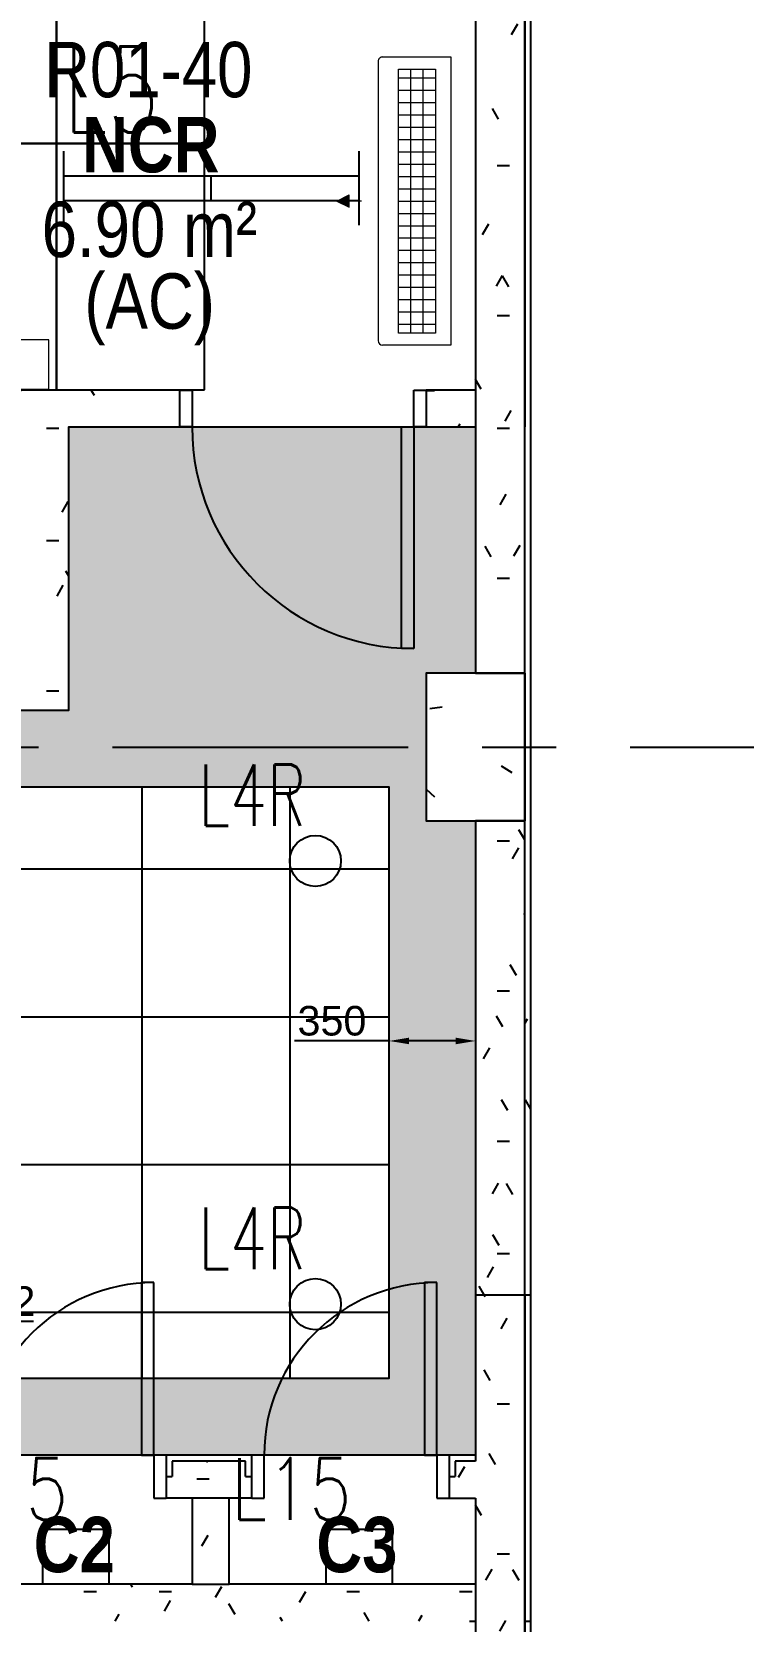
# Model space of a CAD drawing. Header units: millimetres. Extents: x -92759 to 184353, y -15225 to 86714.
# Drawn here: x -37533 to -34647, y 57791 to 64246 of the extents above; entities that cross this region are included whole.
import ezdxf

# ---------------------------------------------------------------- set-up
doc = ezdxf.new("R2010")
doc.units = ezdxf.units.MM
for name, pattern in [('HIDDEN', [0.375, 0.25, -0.125]), ('IDA - Grid Line', [2100, 1200, -300, 300, -300]), ('IMPORT-IDA - Hidden 065_2_', [48375, 33750, -14625])]:
    doc.linetypes.add(name, pattern=pattern)
doc.layers.get('Defpoints').update_dxf_attribs({"color": 8})
for name, color, linetype in [('0-1', 9, 'Continuous'), ('0-L15', 1, 'Continuous'), ('0-L5', 1, 'Continuous'), ('A-_DOOR----_E-1', 8, 'Continuous'), ('A-_ROOMNAME_A', 8, 'Continuous'), ('A-_WALL----_E', 8, 'Continuous'), ('A-_WALL----_H', 8, 'Continuous'), ('A-_WALL----_H-1', 9, 'Continuous'), ('A-_WALLPRTN_E', 8, 'Continuous'), ('A-PATT-CONC', 8, 'Continuous'), ('E-_LITG _ CKT -DB', 1, 'HIDDEN'), ('E-legend', 1, 'Continuous'), ('HF', 7, 'Continuous'), ('HFI 02', 7, 'Continuous'), ('M-ACMV_FCU', 5, 'Continuous'), ('S-_COLN----_E', 8, 'Continuous')]:
    doc.layers.add(name, color=color, linetype=linetype)
for name, color, linetype, true_color in [('1599_FURN_RHH_BLK8 _NEW__1ST STY_dwg _2_-1', 7, 'Continuous', 0xaaaaaa), ('A-_A_NCR-1', 7, 'Continuous', 0xaaaaaa), ('A-_A_NCR_HIDDEN-1', 7, 'IMPORT-IDA - Hidden 065_2_', 0xaaaaaa), ('S-_ANOTGRID_E-1', 9, 'IDA - Grid Line', 0x808080)]:
    doc.layers.add(name, color=color, linetype=linetype, true_color=true_color)
doc.layers.add('HFI 9MM FPB', color=94, linetype='Continuous', lineweight=5)
doc.layers.add('M-ACMV_Control Panel', color=7, linetype='Continuous', lineweight=25)
doc.styles.add('Arial', font='arial.ttf')
doc.styles.add('Arial Narrow_2', font='ARIALN.TTF', dxfattribs={"height": 225})
doc.styles.add('Arial Narrow_B_1', font='ARIALNB.TTF', dxfattribs={"height": 300})
doc.styles.add('Simplex', font='simplex_.ttf', dxfattribs={"width": 0.7, "height": 450})
doc.styles.get("Standard").update_dxf_attribs({"font": 'arial.ttf'})
doc.styles.add('TEXT_Default', font='SIMPLEX.SHX', dxfattribs={"width": 0.8})
doc.dimstyles.get("Standard").update_dxf_attribs({"dimtxt": 0.18, "dimasz": 0.18, "dimexe": 0.18, "dimexo": 0.0625, "dimgap": 0.09, "dimtad": 0, "dimtih": 1, "dimtoh": 1, "dimdec": 4, "dimzin": 0, "dimdsep": 46, "dimtxsty": 'Standard', "dimcen": 0.09, "dimadec": 0, "dimazin": 0, "dimtfac": 1, "dimtdec": 4, "dimtofl": 0, "dimtmove": 0, "dimatfit": 3, "dimfxl": 1, "dimtolj": 1, "dimtzin": 0, "dimarcsym": 0})
pattern_1 = [(0, (-11870.95, 40538.29), (609.6, 152.4), [50.292, -406.908, 50.292, -406.908, -2438.4]), (0, (-11870.95, 40538.29), (609.6, 152.4), [-914.4, 50.292, -864.108, 50.292, -406.908, -1066.8]), (0, (-11870.95, 40538.29), (609.6, 152.4), [-2286, 50.292, -254.508, 50.292, -711.708]), (120, (-11642.35, 40614.49), (-436.7823, 451.7291), [50.292, -406.908, 50.292, -406.908, -2438.4]), (120, (-11642.35, 40614.49), (-436.7823, 451.7291), [-914.4, 50.292, -864.108, 50.292, -406.908, -1066.8]), (120, (-11642.35, 40614.49), (-436.7823, 451.7291), [-2286, 50.292, -254.508, 50.292, -711.708]), (240, (-11566.15, 40919.29), (-172.8177, -604.1291), [50.292, -406.908, 50.292, -406.908, -2438.4]), (240, (-11566.15, 40919.29), (-172.8177, -604.1291), [-914.4, 50.292, -864.108, 50.292, -406.908, -1066.8]), (240, (-11566.15, 40919.29), (-172.8177, -604.1291), [-2286, 50.292, -254.508, 50.292, -711.708])]
pattern_2 = [(0, (-11870.95, 40538.3), (1219.2, 304.8), [50.292, -864.108, 50.292, -864.108, -4876.8]), (0, (-11870.95, 40538.3), (1219.2, 304.8), [-1828.8, 50.292, -1778.508, 50.292, -864.108, -2133.6]), (0, (-11870.95, 40538.3), (1219.2, 304.8), [-4572, 50.292, -559.308, 50.292, -1473.708]), (120, (-11413.75, 40690.7), (-873.5645, 903.458), [50.292, -864.108, 50.292, -864.108, -4876.8]), (120, (-11413.75, 40690.7), (-873.5645, 903.458), [-1828.8, 50.292, -1778.508, 50.292, -864.108, -2133.6]), (120, (-11413.75, 40690.7), (-873.5645, 903.458), [-4572, 50.292, -559.308, 50.292, -1473.708]), (240, (-11261.35, 41300.3), (-345.6355, -1208.258), [50.292, -864.108, 50.292, -864.108, -4876.8]), (240, (-11261.35, 41300.3), (-345.6355, -1208.258), [-1828.8, 50.292, -1778.508, 50.292, -864.108, -2133.6]), (240, (-11261.35, 41300.3), (-345.6355, -1208.258), [-4572, 50.292, -559.308, 50.292, -1473.708])]

# ---------------------------------------------------------------- blocks, each defined once
blk = doc.blocks.new('IDA - F - Single - Swing - 800L X 2100H - FMD-03-2HR RISERS-10593745-BLK8_RHH_1ST STOREY PLAN')
at = {"layer": 'A-_DOOR----_E-1'}
for p, q in [((350, 787.5), (300, 787.5)), ((300, 787.5), (300, 87.5)), ((350, 87.5), (350, 787.5)), ((-350, 87.5), (-400, 87.5)), ((-350, -87.5), (-350, 87.5)), ((300, 87.5), (350, 87.5)), ((400, 87.5), (350, 87.5)), ((350, 87.5), (350, -87.5)), ((-400, -87.5), (-350, -87.5)), ((350, -87.5), (400, -87.5))]:
    blk.add_line(p, q, dxfattribs=at)
blk.add_arc((350, 87.5), 700, 90, 180, dxfattribs=at)
blk.add_arc((350, 87.5), 700, 90, 180, dxfattribs=at)
blk = doc.blocks.new('IDA - F - Single - Swing - 1000L X 2200H - FTD-04-10599723-BLK8_RHH_1ST STOREY PLAN')
at = {"layer": 'A-_DOOR----_E-1'}
for p, q in [((-500, 75), (-450, 75)), ((-450, 75), (-450, -75)), ((450, 75), (500, 75)), ((450, -75), (450, 75)), ((-450, -75), (-500, -75)), ((400, -75), (450, -75)), ((400, -975), (400, -75)), ((450, -75), (450, -975)), ((500, -75), (450, -75)), ((450, -975), (400, -975))]:
    blk.add_line(p, q, dxfattribs=at)
blk.add_arc((450, -75), 900, 180, 270, dxfattribs=at)
blk.add_arc((450, -75), 900, 180, 270, dxfattribs=at)
blk = doc.blocks.new('1599_FURN_RHH_BLK8 _NEW__1ST STY_dwg_BLK8_DETL_NCR_1ST STY-10346294-BLK8_RHH_1ST STOREY PLAN')
at = {"layer": 'A-_A_NCR-1', "flags": 128}
for points in [[(-1455.1, -12199.1), (-2655.1, -12199.1), (-2655.1, -11599.1), (-1455.1, -11599.1)], [(-1455.1, -12799.1), (-2655.1, -12799.1), (-2655.1, -12199.1), (-1455.1, -12199.1)], [(-1455.1, -13399.1), (-2655.1, -13399.1), (-2655.1, -12799.1), (-1455.1, -12799.1)], [(-1955.1, -15549.1), (-1955.1, -14349.1), (-2555.1, -14349.1), (-2555.1, -15549.1)], [(-1355.1, -15549.1), (-1355.1, -14349.1), (-1955.1, -14349.1), (-1955.1, -15549.1)], [(-3305.1, -14549.1), (-3305.1, -15749.1), (-3905.1, -15749.1), (-3905.1, -14549.1)], [(-2705.1, -14549.1), (-2705.1, -15749.1), (-3305.1, -15749.1), (-3305.1, -14549.1)]]:
    blk.add_lwpolyline(points, close=True, dxfattribs=at)
at = {"layer": 'A-_A_NCR_HIDDEN-1', "flags": 128}
for points in [[(-2655.1, -11599.1), (-3455.1, -11599.1), (-3455.1, -12199.1), (-2655.1, -12199.1)], [(-1455.1, -11599.1), (-455.1, -11599.1), (-455.1, -12199.1), (-1455.1, -12199.1)], [(-2655.1, -12199.1), (-3455.1, -12199.1), (-3455.1, -12799.1), (-2655.1, -12799.1)], [(-1455.1, -12199.1), (-455.1, -12199.1), (-455.1, -12799.1), (-1455.1, -12799.1)], [(-2655.1, -12799.1), (-3455.1, -12799.1), (-3455.1, -13399.1), (-2655.1, -13399.1)], [(-1455.1, -12799.1), (-455.1, -12799.1), (-455.1, -13399.1), (-1455.1, -13399.1)], [(-3905.1, -14549.1), (-3905.1, -13549.1), (-3305.1, -13549.1), (-3305.1, -14549.1)], [(-3305.1, -14549.1), (-3305.1, -13549.1), (-2705.1, -13549.1), (-2705.1, -14549.1)], [(-2555.1, -14349.1), (-2555.1, -13549.1), (-1955.1, -13549.1), (-1955.1, -14349.1)], [(-1955.1, -14349.1), (-1955.1, -13549.1), (-1355.1, -13549.1), (-1355.1, -14349.1)], [(-2555.1, -15549.1), (-2555.1, -16549.1), (-1955.1, -16549.1), (-1955.1, -15549.1)], [(-1955.1, -15549.1), (-1955.1, -16549.1), (-1355.1, -16549.1), (-1355.1, -15549.1)], [(-3905.1, -15749.1), (-3905.1, -16549.1), (-3305.1, -16549.1), (-3305.1, -15749.1)], [(-3305.1, -15749.1), (-3305.1, -16549.1), (-2705.1, -16549.1), (-2705.1, -15749.1)]]:
    blk.add_lwpolyline(points, close=True, dxfattribs=at)
blk = doc.blocks.new('1599_FURN_RHH_BLK8 _NEW__1ST STY_dwg _2_-10346281-BLK8_RHH_1ST STOREY PLAN')
blk.add_blockref('1599_FURN_RHH_BLK8 _NEW__1ST STY_dwg_BLK8_DETL_NCR_1ST STY-10346294-BLK8_RHH_1ST STOREY PLAN', (0, 0))
blk = doc.blocks.new('A$Cb2bf8f38')
at = {"layer": 'A-_WALL----_H'}
h = blk.add_hatch(dxfattribs=at)
h.set_pattern_fill('FP_3', color=256, style=0, pattern_type=2)
h.set_pattern_definition(pattern_2)
h.paths.add_polyline_path([(7425, 30100), (7425, 36400), (7400, 36400), (7400, 30100)])
h = blk.add_hatch(dxfattribs=at)
h.set_pattern_fill('FP_3', color=256, style=0, pattern_type=2)
h.set_pattern_definition(pattern_2)
h.paths.add_polyline_path([(7400, 26575), (7425, 26575), (7425, 30100), (7400, 30100), (7400, 28500)])
at = {"layer": 'A-_WALL----_H-1'}
h = blk.add_hatch(dxfattribs=at)
h.set_pattern_fill('FP_1', color=256, style=0, pattern_type=2)
h.set_pattern_definition(pattern_1)
h.paths.add_polyline_path([(7400, 30100), (7400, 36400), (7200, 36400), (7200, 30100)])
h = blk.add_hatch(dxfattribs=at)
h.set_pattern_fill('FP_1', color=256, style=0, pattern_type=2)
h.set_pattern_definition(pattern_1)
h.paths.add_polyline_path([(5550, 30100), (5552.5, 30100), (5552.5, 30250), (2450, 30250), (2450, 30100), (5400, 30100)])
h = blk.add_hatch(dxfattribs=at)
h.set_pattern_fill('FP_1', color=256, style=0, pattern_type=2)
h.set_pattern_definition(pattern_1)
h.paths.add_polyline_path([(7200, 30100), (7200, 30250), (7000, 30250), (7000, 30100)])
h.paths.add_polyline_path([(6000, 30100), (6000, 30250), (5552.5, 30250), (5552.5, 30100), (5884.2, 30100)])
h = blk.add_hatch(dxfattribs=at)
h.set_pattern_fill('FP_1', color=256, style=0, pattern_type=2)
h.set_pattern_definition(pattern_1)
h.paths.add_polyline_path([(5400, 29100), (5550, 29100), (5550, 30100), (5400, 30100)])
h = blk.add_hatch(dxfattribs=at)
h.set_pattern_fill('FP_1', color=256, style=0, pattern_type=2)
h.set_pattern_definition(pattern_1)
h.paths.add_polyline_path([(7200, 26575), (7400, 26575), (7400, 28500), (7200, 28500)])
h.paths.add_polyline_path([(7400, 29100), (7400, 30100), (7200, 30100), (7200, 29100)])
h = blk.add_hatch(dxfattribs=at)
h.set_pattern_fill('FP_1', color=256, style=0, pattern_type=2)
h.set_pattern_definition(pattern_1)
h.paths.add_polyline_path([(4550, 28950), (4550, 29100), (4200, 29100), (4200, 28950), (4329.4, 28950)])
h.paths.add_polyline_path([(2900, 28950), (3400, 28950), (3400, 29100), (2900, 29100), (2900, 29025)])
h.paths.add_polyline_path([(5350, 28950), (5550, 28950), (5550, 29100), (5350, 29100), (5350, 29025)])
h = blk.add_hatch(dxfattribs=at)
h.set_pattern_fill('FP_1', color=256, style=0, pattern_type=2)
h.set_pattern_definition(pattern_1)
h.paths.add_polyline_path([(7400, 25250), (7400, 26575), (7200, 26575), (7200, 25250)])
h = blk.add_hatch(dxfattribs=at)
h.set_pattern_fill('FP_1', color=256, style=0, pattern_type=2)
h.set_pattern_definition(pattern_1)
h.paths.add_polyline_path([(6050, 25750), (6292.5, 25750), (6292.5, 25837.5), (6267.5, 25837.5), (6267.5, 25900), (5970, 25900), (5970, 25837.5), (5945, 25837.5), (5945, 25750)])
h.paths.add_polyline_path([(4900, 25750), (5145, 25750), (5145, 25837.5), (5120, 25837.5), (5120, 25900), (4810, 25900), (4810, 25837.5), (4785, 25837.5), (4785, 25750)])
h.paths.add_polyline_path([(3985, 25750), (3985, 25837.5), (3960, 25837.5), (3960, 25900), (3900, 25900), (3900, 25750)])
h.paths.add_polyline_path([(7092.5, 25750), (7200, 25750), (7200, 25900), (7117.5, 25900), (7117.5, 25837.5), (7092.5, 25837.5)])
h = blk.add_hatch(dxfattribs=at)
h.set_pattern_fill('FP_1', color=256, style=0, pattern_type=2)
h.set_pattern_definition(pattern_1)
h.paths.add_polyline_path([(6200, 25400), (6200, 25750), (6050, 25750), (6050, 25400)])
h = blk.add_hatch(dxfattribs=at)
h.set_pattern_fill('FP_1', color=256, style=0, pattern_type=2)
h.set_pattern_definition(pattern_1)
h.paths.add_polyline_path([(2300, 25250), (7200, 25250), (7200, 25400), (2300, 25400)])
h = blk.add_hatch(dxfattribs=at)
h.set_pattern_fill('FP_1', color=256, style=0, pattern_type=2)
h.set_pattern_definition(pattern_1)
h.paths.add_polyline_path([(7275, 16200), (7400, 16200), (7400, 17075), (7200, 17075), (7200, 16200)])
h.paths.add_polyline_path([(7325, 18475), (7400, 18475), (7400, 19500), (7200, 19500), (7200, 18475), (7275, 18475)])
h.paths.add_polyline_path([(7200, 20100), (7400, 20100), (7400, 20125), (7200, 20125)])
h.paths.add_polyline_path([(7400, 23125), (7400, 23537.2), (7200, 23537.2), (7200, 23125)])
h.paths.add_polyline_path([(7200, 24947.6), (7275, 24947.6), (7275, 24950), (7325, 24950), (7325, 24947.6), (7400, 24947.6), (7400, 25250), (7200, 25250), (7200, 24968.4)])
at = {"layer": 'S-_COLN----_E'}
h = blk.add_hatch(dxfattribs=at)
h.set_pattern_fill('FP_4', color=256, style=0, pattern_type=2)
h.set_pattern_definition([(50, (-11870.95, 40538.3), (1093.104, -95.634), [114.3, -1257.3]), (355, (-11871, 40538.3), (-211.46, 1146.34), [91.44, -1005.84]), (100.451, (-11779.9, 40530.3), (881.656, 1050.7), [97.14, -1068.54]), (46.184, (-11871, 40843.1), (1626.475, -252.26), [171.45, -1885.95]), (96.636, (-11735.4, 40822), (1424.42, 1484.57), [145.71, -1602.81]), (351.184, (-11871, 40843.1), (1424.43, 1484.55), [137.16, -1508.76]), (21, (-11718.55, 40766.9), (909.686, -613.59), [114.3, -1257.3]), (326, (-11718.6, 40766.9), (370.81, 1105.13), [91.44, -1005.84]), (71.451, (-11642.7, 40715.8), (1280.503, 491.53), [97.14, -1068.54]), (37.5, (-11870.95, 40538.3), (18.5313, 507.33), [50.292, -943.356, 50.292, -970.788, -1009.65]), (37.5, (-11870.95, 40538.3), (18.5313, 507.33), [-2014.728, 50.292, -959.358]), (7.5, (-11870.95, 40538.3), (400.918, 601.084), [50.292, -531.876, 50.292, -920.496, -384.81]), (7.5, (-11870.95, 40538.3), (400.918, 601.084), [-1552.956, 50.292, -334.518]), (327.5, (-12210.8, 40538.3), (813.545, -34.374), [50.292, -330.708, 50.292, -1138.428, -1577.34]), (327.5, (-12210.8, 40538.3), (813.545, -34.374), [-1569.72, 50.292, -1527.048]), (317.5, (-12363.2, 40538.3), (888.775, 152.56), [50.292, -445.008, 50.292, -739.14, -1120.14]), (317.5, (-12363.2, 40538.3), (888.775, 152.56), [-1284.73, 50.29, -1069.85])])
h.paths.add_polyline_path([(7000, 28500), (7400, 28500), (7400, 29100), (7000, 29100), (7000, 28840.7)])
blk.add_lwpolyline([(-2385, -9825), (-2385, -5100), (7400, -5125), (7400, 46800), (-18575, 46800), (-18575, 38037.5), (-30600, 38100), (-30625, 26375), (-28100, 26375), (-28100, -2400), (-10500, -2425), (-10500, -9800), (-2385, -9825)], close=True)
at = {"layer": 'A-_WALL----_E'}
for p, q in [((7425, 30100), (7425, 38250.2)), ((7200, 37500), (7200, 30100)), ((7400, 37500), (7400, 30100)), ((7200, 30100), (7200, 29100)), ((7400, 29100), (7400, 30100)), ((7425, 26575), (7425, 30100)), ((7200, 29100), (7400, 29100)), ((7400, 29100), (7400, 28500)), ((7200, 28500), (7200, 26575)), ((7400, 28500), (7200, 28500)), ((7400, 26575), (7400, 28500)), ((7200, 26575), (7200, 25900)), ((7200, 26575), (7425, 26575)), ((7400, 26575), (7400, 24947.6)), ((7425, 24947.6), (7425, 26575)), ((6292.5, 25925), (5945, 25925)), ((5945, 25925), (5945, 25750)), ((6267.5, 25900), (5970, 25900)), ((5970, 25900), (5970, 25837.5)), ((6267.5, 25837.5), (6267.5, 25900)), ((6292.5, 25750), (6292.5, 25925)), ((7200, 25925), (7092.5, 25925)), ((7092.5, 25925), (7092.5, 25750)), ((7117.5, 25900), (7117.5, 25837.5)), ((7200, 25900), (7117.5, 25900)), ((5945, 25837.5), (5970, 25837.5)), ((6267.5, 25837.5), (6292.5, 25837.5)), ((7092.5, 25837.5), (7117.5, 25837.5)), ((6292.5, 25750), (5945, 25750)), ((7092.5, 25750), (7200, 25750)), ((7200, 25750), (7200, 24947.6)), ((6050, 25400), (6200, 25400)), ((7175, 25250), (7200, 25250)), ((7400, 25250), (7425, 25250))]:
    blk.add_line(p, q, dxfattribs=at)
at = {"layer": 'A-_WALLPRTN_E'}
for p, q in [((6000, 30250), (4900, 30250)), ((6000, 30100), (6000, 30250)), ((7200, 30250), (7000, 30250)), ((7000, 30250), (7000, 30100)), ((5550, 28950), (5550, 30100)), ((5550, 30100), (6000, 30100)), ((7000, 30100), (7200, 30100)), ((5350, 28950), (5550, 28950)), ((6050, 25750), (6050, 25400)), ((6200, 25400), (6200, 25750)), ((6050, 25400), (5050, 25400)), ((7200, 25400), (6200, 25400))]:
    blk.add_line(p, q, dxfattribs=at)
at = {"layer": 'S-_ANOTGRID_E-1'}
for p, q in [((7400, -20141.4), (7400, 53272.8)), ((-38373.1, 28800), (13584.7, 28800))]:
    blk.add_line(p, q, dxfattribs=at)
at = {"layer": 'S-_COLN----_E'}
for p, q in [((7200, 29100), (7000, 29100)), ((7000, 29100), (7000, 28500)), ((7400, 29100), (7200, 29100)), ((7400, 28500), (7400, 29100)), ((7000, 28500), (7200, 28500)), ((7200, 28500), (7400, 28500))]:
    blk.add_line(p, q, dxfattribs=at)
at = {"layer": '1599_FURN_RHH_BLK8 _NEW__1ST STY_dwg _2_-1'}
blk.add_blockref('1599_FURN_RHH_BLK8 _NEW__1ST STY_dwg _2_-10346281-BLK8_RHH_1ST STOREY PLAN', (7455.1, 46800), dxfattribs=at)
at = {"layer": 'A-_DOOR----_E-1'}
for name, p in [('IDA - F - Single - Swing - 1000L X 2200H - FTD-04-10599723-BLK8_RHH_1ST STOREY PLAN', (6500, 30175)), ('IDA - F - Single - Swing - 800L X 2100H - FMD-03-2HR RISERS-10593745-BLK8_RHH_1ST STOREY PLAN', (5545, 25837.5)), ('IDA - F - Single - Swing - 800L X 2100H - FMD-03-2HR RISERS-10593745-BLK8_RHH_1ST STOREY PLAN', (6692.5, 25837.5))]:
    blk.add_blockref(name, p, dxfattribs=at)
at = {"layer": 'A-_ROOMNAME_A', "char_height": 225, "attachment_point": 1}
for s, insert, width, style in [('R01-40', (5449.8, 31663.8), 1058.227, 'Arial Narrow_2'), ('NCR', (5603.5, 31359), 685.443, 'Arial Narrow_B_1'), ('6.90 m²', (5440, 31015), 1082.278, 'Arial Narrow_2'), ('(AC)', (5613.3, 30723.9), 661.392, 'Arial Narrow_2'), ('C2', (5407.5, 25674), 408.861, 'Arial Narrow_B_1'), ('C3', (6554.1, 25674), 408.861, 'Arial Narrow_B_1')]:
    blk.add_mtext(s, dxfattribs=dict(at, insert=insert, width=width, style=style))
blk = doc.blocks.new('*D583')
at = {"layer": 'Defpoints', "color": 0, "transparency": 16777216}
for p in [(18721, 487068.2), (18721, 487068.2), (19071, 487068.2)]:
    blk.add_point(p, dxfattribs=at)
at = {"layer": 'HFI 02', "color": 0, "lineweight": -2, "transparency": 16777216}
for p, q in [((18721, 487068.2), (18336.3, 487068.2)), ((18721, 487068.3), (18721, 487068.4)), ((18991, 487068.2), (18801, 487068.2)), ((19071, 487068.3), (19071, 487068.4))]:
    blk.add_line(p, q, dxfattribs=at)
at = {"layer": 'HFI 02', "color": 0, "transparency": 16777216}
for points in [[(18801, 487081.5), (18801, 487054.9), (18721, 487068.2)], [(18991, 487081.5), (18991, 487054.9), (19071, 487068.2)]]:
    blk.add_solid(points, dxfattribs=at)
at = {"layer": 'HFI 02', "color": 152, "true_color": 0x2776bb, "transparency": 16777216, "insert": (18488.6, 487149.5), "char_height": 120, "attachment_point": 5, "style": 'Arial'}
blk.add_mtext('\\A1;350', dxfattribs=at)
blk = doc.blocks.new('*D584')
at = {"layer": 'Defpoints', "color": 0, "transparency": 16777216}
for p in [(16993.5, 485699.2), (17197.4, 485699.2), (17205.4, 485386.7)]:
    blk.add_point(p, dxfattribs=at)
at = {"layer": 'HFI 02', "color": 0, "lineweight": -2, "transparency": 16777216}
for p, q in [((16993.5, 485699.2), (16993.5, 485929.7)), ((16993.5, 485929.7), (17277.3, 485929.7)), ((17197.4, 485699.2), (16993.3, 485699.2)), ((16993.5, 485466.7), (16993.5, 485619.2)), ((17205.3, 485386.7), (16993.3, 485386.7))]:
    blk.add_line(p, q, dxfattribs=at)
at = {"layer": 'HFI 02', "color": 0, "transparency": 16777216}
for points in [[(16980.2, 485619.2), (17006.8, 485619.2), (16993.5, 485699.2)], [(16980.2, 485466.7), (17006.8, 485466.7), (16993.5, 485386.7)]]:
    blk.add_solid(points, dxfattribs=at)
at = {"layer": 'HFI 02', "color": 152, "true_color": 0x2776bb, "transparency": 16777216, "insert": (17145.4, 486011), "char_height": 120, "attachment_point": 5, "style": 'Arial'}
blk.add_mtext('\\A1;312', dxfattribs=at)
blk = doc.blocks.new('L5')
at = {"layer": 'E-legend', "lineweight": 25}
for p, q in [((-46746.8, -79941.2), (-46746.8, -80241.2)), ((-45546.8, -80241.2), (-45546.8, -79941.2)), ((-46746.8, -80041.2), (-45546.8, -80041.2)), ((-46146.8, -80141.2), (-46146.8, -80041.2)), ((-46746.8, -80141.2), (-45546.8, -80141.2))]:
    blk.add_line(p, q, dxfattribs=at)
at = {"layer": 'E-legend', "lineweight": 25, "style": 'Simplex', "width": 0.7}
blk.add_text('L5', height=350, dxfattribs=at).set_placement((-46746.7, -79866.1))
blk = doc.blocks.new('L15 Square')
at = {"layer": 'E-legend', "lineweight": 25}
blk.add_lwpolyline([(-438942.6, 389274.6), (-438674.5, 389274.6), (-438674.5, 389050.7), (-438942.6, 389050.7)], close=True, dxfattribs=at)
at = {"layer": 'E-legend', "lineweight": 25, "style": 'TEXT_Default', "width": 0.8}
blk.add_text('L15', height=250, dxfattribs=at).set_placement((-439328, 389312.8))
blk = doc.blocks.new('A$C020d881d')
at = {"layer": 'E-legend', "lineweight": 25}
blk.add_circle((818.7, 172), 103.8, dxfattribs=at)
at = {"layer": 'E-legend', "lineweight": 25, "style": 'Simplex', "width": 0.7}
blk.add_text('L4R', height=250, dxfattribs=at).set_placement((345.2, 314.3))
blk = doc.blocks.new('EL_B8_L1_R4')
at = {"layer": '0-L15', "color": 0, "linetype": 'ByBlock', "lineweight": 0}
for p in [(455179.5, -404209), (456329.5, -404209)]:
    blk.add_blockref('L15 Square', p, dxfattribs=at)
at = {"layer": '0-L5'}
blk.add_blockref('L5', (63067.8, 70602.9), dxfattribs=at)
at = {"layer": 'E-_LITG _ CKT -DB', "ltscale": 0.5}
for p in [(16524.3, -12392.8), (16524.3, -14192.8)]:
    blk.add_blockref('A$C020d881d', p, dxfattribs=at)
blk = doc.blocks.new('A$Cf94528ef')
at = {"layer": 'M-ACMV_FCU', "lineweight": 0}
h = blk.add_hatch(color=256, dxfattribs=at)
h.dxf.hatch_style = 1
h.paths.add_polyline_path([(584.6, -95.5), (534.6, -70.5), (534.6, -120.5)])
at = {"layer": 'M-ACMV_FCU', "lineweight": 15}
for p, q in [((416.6, -662.5), (416.6, 471.5)), ((334.6, 404.5), (184.6, 404.5)), ((234.6, 440.5), (234.6, -631.5)), ((284.6, 440.5), (284.6, -631.5)), ((334.6, 354.5), (184.6, 354.5)), ((334.6, 304.5), (184.6, 304.5)), ((334.6, 254.5), (184.6, 254.5)), ((334.6, 204.5), (184.6, 204.5)), ((334.6, 154.5), (184.6, 154.5)), ((334.6, 104.5), (184.6, 104.5)), ((334.6, 54.5), (184.6, 54.5)), ((334.6, 4.5), (184.6, 4.5)), ((334.6, -45.5), (184.6, -45.5)), ((334.6, -95.5), (184.6, -95.5)), ((334.6, -145.5), (184.6, -145.5)), ((334.6, -195.5), (184.6, -195.5)), ((334.6, -245.5), (184.6, -245.5)), ((334.6, -295.5), (184.6, -295.5)), ((334.6, -345.5), (184.6, -345.5)), ((334.6, -395.5), (184.6, -395.5)), ((334.6, -445.5), (184.6, -445.5)), ((334.6, -495.5), (184.6, -495.5)), ((334.6, -545.5), (184.6, -545.5)), ((334.6, -595.5), (184.6, -595.5))]:
    blk.add_line(p, q, dxfattribs=at)
at = {"layer": 'M-ACMV_FCU', "lineweight": 0}
for p, q in [((484.6, -95.5), (534.6, -95.5)), ((534.6, -70.5), (534.6, -120.5)), ((584.6, -95.5), (534.6, -70.5)), ((584.6, -95.5), (534.6, -120.5))]:
    blk.add_line(p, q, dxfattribs=at)
at = {"layer": 'M-ACMV_FCU', "lineweight": 15}
blk.add_lwpolyline([(398.6, -680.5), (121.6, -680.5), (121.6, 489.5), (398.6, 489.5)], dxfattribs=at)
blk.add_lwpolyline([(334.6, 440.5), (334.6, -631.5), (184.6, -631.5), (184.6, 440.5)], close=True, dxfattribs=at)
for centre, start, end in [((398.6, 471.5), 0, 90), ((398.6, -662.5), 270, 0)]:
    blk.add_arc(centre, 18, start, end, dxfattribs=at)
blk = doc.blocks.new('A$Ce886c8c0')
at = {"layer": 'M-ACMV_Control Panel', "lineweight": 5}
blk.add_lwpolyline([(200, -200), (200, 200), (0, 200), (0, -200)], close=True, dxfattribs=at)
blk.add_solid([(0, -200), (200, -200), (200, 200), (0, -200)], dxfattribs=at)
blk = doc.blocks.new('ACMV_B8L1_R9')
at = {"layer": 'M-ACMV_Control Panel', "lineweight": 5, "rotation": 270}
blk.add_blockref('A$Ce886c8c0', (252138.9, -46960), dxfattribs=at)
at = {"layer": 'M-ACMV_FCU', "lineweight": 5, "rotation": 180}
blk.add_blockref('A$Cf94528ef', (254091.6, -46491.4), dxfattribs=at)
blk = doc.blocks.new('RCP_B8L1')
at = {"layer": 'A-PATT-CONC'}
h = blk.add_hatch(dxfattribs=at)
h.set_pattern_fill('ANSI37', color=256, scale=189, angle=45)
h.set_pattern_definition([(90, (18720.95, 488099.2), (-600.075, 0), []), (180, (18720.95, 488099.2), (-6e-14, -600.075), [])])
h.paths.add_polyline_path([(15120.95033, 488099.20958), (15120.95033, 486299.20958), (16320.95033, 486299.20958), (16320.95033, 485699.20958), (18720.95033, 485699.20958), (18720.95033, 488099.20958)])
at = {"layer": 'HFI 9MM FPB'}
h = blk.add_hatch(dxfattribs=at)
h.set_pattern_fill('ANSI33', color=256, scale=50)
h.paths.add_polyline_path([(3420.95034, 503711.71507), (3420.95034, 499961.70958), (14170.95033, 499961.70958), (14170.95033, 498786.70958), (14170.95033, 496961.70958), (14620.95033, 496961.70958), (14620.95033, 495861.70958), (14170.95033, 495861.70958), (14170.95033, 487961.70958), (14770.95033, 487961.70958), (14770.95033, 488411.70958), (17420.95033, 488411.70958), (17420.95033, 489484.4), (17420.95033, 489561.70958), (19070.95033, 489561.70958), (19070.95033, 488561.70958), (18870.95033, 488561.70958), (18870.95033, 487961.70958), (19070.95033, 487961.70958), (19070.95033, 485386.70958), (15770.95033, 485386.70958), (15770.95033, 486036.70958), (14170.95033, 486036.70958), (14170.95033, 474361.70958), (16695.95033, 474361.70958), (16695.95033, 472561.70958), (14827.95033, 472561.70958), (14827.95033, 472661.70958), (14170.95033, 472661.70958), (14170.95033, 456911.7134), (11460.95032, 456911.7134), (11460.95032, 457661.70958), (7770.95034, 457661.70958), (7770.95034, 457211.70958), (3170.94439, 457211.70958), (3170.94439, 464761.70958), (-2529.04966, 464761.70958), (-2529.04966, 475336.70958), (5770.95034, 475336.70958), (5770.95034, 465361.70958), (12071.95033, 465361.70958), (12071.95033, 486011.70958), (3321.95033, 486011.70958), (3321.95033, 497561.70958), (-2879.04966, 497561.70958), (-2879.04966, 499961.70958), (1920.95034, 499961.70958), (1920.95034, 503711.71507), (2120.95034, 503711.71507)])
h.paths.add_polyline_path([(13420.95033, 497861.70958), (13420.95033, 457661.70958), (12820.95033, 457661.70958), (12820.95033, 497861.70958), (-2178.96619, 497861.70958), (-2178.96619, 499661.70958), (13420.95033, 499661.70958)], flags=16)
h.paths.add_polyline_path([(12070.95033, 496961.70958), (3671.95033, 496961.70959), (3671.95033, 486161.70959), (12070.95033, 486161.70958)], flags=16)
h.paths.add_polyline_path([(15120.95033, 488099.20958), (15120.95033, 486299.20958), (16320.95033, 486299.20958), (16320.95033, 485699.20958), (18720.95033, 485699.20958), (18720.95033, 488099.20958)], flags=16)
h.paths.add_polyline_path([(8070.95034, 463261.70958), (11870.95034, 463261.70958), (11870.95034, 459461.70958), (8070.95034, 459461.70958)], flags=0)
h.paths.add_polyline_path([(7920.95034, 463411.70958), (12020.95034, 463411.70958), (12020.95034, 459311.70958), (7920.95034, 459311.70958)], flags=16)
h.paths.add_polyline_path([(-1979.04966, 474849.20967), (5220.95034, 474849.20967), (5220.95034, 465249.22398), (-1979.04966, 465249.22398)], flags=16)
h.paths.add_polyline_path([(-2529.04966, 467793.20229), (-2529.04966, 464761.70958), (3170.94439, 464761.70958), (3170.94439, 457211.70958), (7770.95034, 457211.70958), (7770.95034, 457661.70958), (11460.95032, 457661.70958), (11460.95032, 456911.7134), (14170.95033, 456911.7134), (14170.95033, 472661.70958), (14020.95033, 472661.70958), (14020.95033, 457061.70958), (11610.95032, 457061.70958), (11610.95032, 457811.70958), (7620.95034, 457811.70958), (7620.95034, 457361.70958), (3320.94439, 457361.70958), (3320.94439, 464911.70958), (-2379.04966, 464911.70958), (-2379.04966, 467793.20229), (-2379.04966, 475186.70967), (5620.95034, 475186.70967), (5620.95034, 465211.72398), (12220.95033, 465211.72398), (12220.95033, 486011.70958), (12070.95033, 486011.70958), (12070.95033, 465361.72398), (5770.95034, 465361.72398), (5770.95034, 475336.70967), (-2529.04966, 475336.70967)], flags=16)
at = {"layer": 'HF'}
blk.add_lwpolyline([(14170.95033, 495861.70958), (14170.95033, 487961.70958), (14770.95033, 487961.70958), (14770.95033, 488411.70958), (17420.95033, 488411.70958), (17420.95033, 489484.4), (17420.95033, 489561.70958), (19070.95033, 489561.70958), (19070.95033, 488561.70958), (18870.95033, 488561.70958), (18870.95033, 487961.70958), (19070.95033, 487961.70958), (19070.95033, 485386.70958), (15770.95033, 485386.70958), (15770.95033, 486036.70958), (14170.95033, 486036.70958), (14170.95033, 474361.70958), (16695.95033, 474361.70958), (16695.95033, 472561.70958), (14827.95033, 472561.70958), (14827.95033, 472661.70958), (14170.95033, 472661.70958), (14170.95033, 456911.7134)], dxfattribs=at)
at = {"layer": 'HFI 02'}
blk.add_lwpolyline([(15120.95033, 488099.20958), (15120.95033, 486299.20958), (16320.95033, 486299.20958), (16320.95033, 485699.20958), (18720.95033, 485699.20958), (18720.95033, 488099.20958)], close=True, dxfattribs=at)
dim = blk.add_linear_dim(base=(18720.95033, 487068.18854), p1=(19070.95033, 487068.18854), p2=(18720.95033, 487068.18854), dimstyle='Standard', dxfattribs=at)
dim.commit()
dim.dimension.update_dxf_attribs({"geometry": '*D583', "text_midpoint": (18488.6311, 487068.18854), "dimtype": 128})
dim = blk.add_linear_dim(base=(16993.49126, 485699.20958), p1=(17205.40017, 485386.70958), p2=(17197.41435, 485699.20958), angle=90, dimstyle='Standard', dxfattribs=at)
dim.commit()
dim.dimension.update_dxf_attribs({"geometry": '*D584', "text_midpoint": (17145.40122, 485929.69258), "dimtype": 128})

msp = doc.modelspace()

# ---------------------------------------------------------------- block references
at = {"layer": '0-1'}
msp.add_blockref('A$Cb2bf8f38', (-42933, 32541.2), dxfattribs=at)

# ---------------------------------------------------------------- next in the draw order: block references
at = {"color": 0}
msp.add_blockref('EL_B8_L1_R4', (-53725.9, 73099.6), dxfattribs=at)
at = {"layer": 'A-PATT-CONC', "color": 152, "true_color": 0x2776bb}
msp.add_blockref('RCP_B8L1', (-54804, -426920.5), dxfattribs=at)

# ---------------------------------------------------------------- next in the draw order: block references
at = {"layer": 'M-ACMV_FCU', "color": 5}
msp.add_blockref('ACMV_B8L1_R9', (-289803, 109954.6), dxfattribs=at)

doc.saveas('drawing.dxf')
